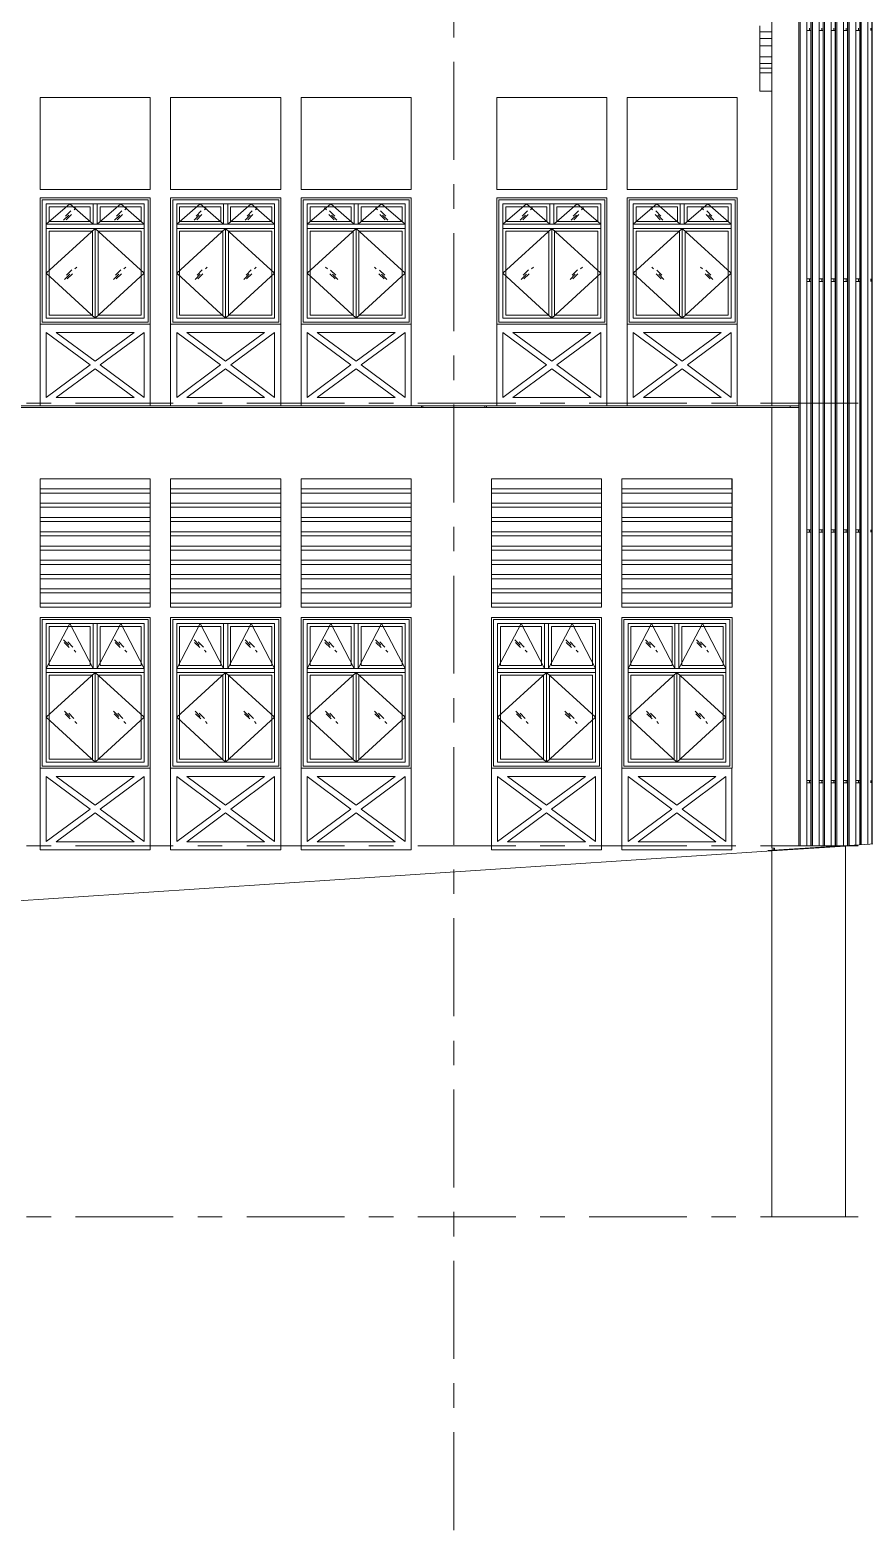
# Model space of a CAD drawing. Header units: millimetres. Extents: x -38844 to 124035, y 18225 to 48099.
# Drawn here: x 45502 to 55731, y 18225 to 36618 of the extents above; entities that cross this region are included whole.
import ezdxf

# ---------------------------------------------------------------- set-up
doc = ezdxf.new("R2010")
doc.units = ezdxf.units.MM
for name, pattern in [('Centre', [4762.5, 952.5, -714.375, 2381.25, -714.375]), ('Glass Symbol', [360, 90, -90, 90, -90]), ('IDA - Grid Line', [2100, 1200, -300, 300, -300])]:
    doc.linetypes.add(name, pattern=pattern)
for name, color, linetype, lineweight, true_color in [('A-_CLADPANL_E-1', 6, 'Continuous', 9, 0xff00ff), ('A-_FLORLEVL_E-1', 9, 'IDA - Grid Line', 9, 0x808080), ('A-_GENM----_M-2', 6, 'Continuous', 9, 0xff00ff), ('A-_WALL----_E-1', 6, 'Continuous', 9, 0xff00ff), ('A-_WIND----_E-1', 6, 'Continuous', 9, 0xff00ff), ('A-_WIND----_E-3', 6, 'Centre', 9, 0xff00ff), ('A-_WIND----_E-4', 6, 'Glass Symbol', 9, 0xff00ff), ('S-_ANOTGRID_E-1', 9, 'IDA - Grid Line', 9, 0x808080)]:
    doc.layers.add(name, color=color, linetype=linetype, lineweight=lineweight, true_color=true_color)

# ---------------------------------------------------------------- blocks, each defined once
blk = doc.blocks.new('IDA - Casement w Top Hung - 2 Panels - 1400L X 1500H - B2-AW02-5438809-DOOR _ WINDOW SCHEDULE - ELEVATION 2 Copy 1')
at = {"layer": 'A-_WIND----_E-1'}
for p, q in [((-69825, 34485), (-69825, 34235)), ((-69250, 34485), (-69825, 34485)), ((-68625, 34485), (-69825, 34485)), ((-69825, 34485), (-69825, 33085)), ((-69790, 34270), (-69790, 34450)), ((-69790, 34450), (-69285, 34450)), ((-69285, 34450), (-69285, 34270)), ((-69250, 34485), (-69250, 34235)), ((-69250, 34235), (-69250, 34485)), ((-69250, 34485), (-69200, 34485)), ((-69200, 34485), (-69200, 34235)), ((-68625, 34485), (-69200, 34485)), ((-69200, 34485), (-69200, 34235)), ((-69165, 34270), (-69165, 34450)), ((-69165, 34450), (-68660, 34450)), ((-68660, 34450), (-68660, 34270)), ((-68625, 34485), (-68625, 34235)), ((-68625, 33085), (-68625, 34485)), ((-69825, 34235), (-69250, 34235)), ((-69825, 34185), (-69825, 34235)), ((-68625, 34235), (-69825, 34235)), ((-69285, 34270), (-69790, 34270)), ((-69250, 34235), (-69200, 34235)), ((-69200, 34235), (-68625, 34235)), ((-68660, 34270), (-69165, 34270)), ((-68625, 34235), (-68625, 34185)), ((-69825, 34185), (-69825, 33085)), ((-69225, 34185), (-69825, 34185)), ((-69825, 34185), (-68625, 34185)), ((-69790, 33120), (-69790, 34150)), ((-69790, 34150), (-69260, 34150)), ((-69260, 34150), (-69260, 33120)), ((-69225, 34185), (-69225, 33085)), ((-69225, 34185), (-69225, 33085)), ((-68625, 34185), (-69225, 34185)), ((-69190, 33120), (-69190, 34150)), ((-69190, 34150), (-68660, 34150)), ((-68660, 34150), (-68660, 33120)), ((-68625, 34185), (-68625, 33085)), ((-69260, 33120), (-69790, 33120)), ((-68660, 33120), (-69190, 33120)), ((-69825, 33085), (-69225, 33085)), ((-68625, 33085), (-69825, 33085)), ((-69225, 33085), (-68625, 33085))]:
    blk.add_line(p, q, dxfattribs=at)
at = {"layer": 'A-_WIND----_E-3'}
for p, q in [((-69825, 34235), (-69537, 34485)), ((-69250, 34235), (-69537, 34485)), ((-69200, 34235), (-68912, 34485)), ((-68625, 34235), (-68912, 34485)), ((-69225, 34185), (-69825, 33635)), ((-69225, 34185), (-68625, 33635)), ((-69825, 33635), (-69225, 33085)), ((-68625, 33635), (-69225, 33085))]:
    blk.add_line(p, q, dxfattribs=at)
at = {"layer": 'A-_WIND----_E-4'}
for p, q in [((-69462, 34285), (-69612, 34435)), ((-69486, 34336), (-69580, 34430)), ((-68837, 34285), (-68987, 34435)), ((-68861, 34336), (-68955, 34430)), ((-69494, 34290), (-69588, 34384)), ((-68869, 34290), (-68963, 34384)), ((-69450, 33560), (-69600, 33710)), ((-69482, 33565), (-69575, 33659)), ((-69474, 33611), (-69568, 33705)), ((-68850, 33560), (-69000, 33710)), ((-68882, 33565), (-68975, 33659)), ((-68874, 33611), (-68968, 33705))]:
    blk.add_line(p, q, dxfattribs=at)
blk = doc.blocks.new('IDA - Casement w Top Hung - 2 Panels - 1400L X 1500H - B2-AW02-5438810-DOOR _ WINDOW SCHEDULE - ELEVATION 2 Copy 1')
at = {"layer": 'A-_WIND----_E-1'}
for p, q in [((-74475, 34235), (-74475, 34485)), ((-73900, 34485), (-74475, 34485)), ((-74475, 34485), (-74475, 33085)), ((-73275, 34485), (-74475, 34485)), ((-74440, 34270), (-74440, 34450)), ((-74440, 34450), (-73935, 34450)), ((-73935, 34450), (-73935, 34270)), ((-73900, 34235), (-73900, 34485)), ((-73900, 34485), (-73850, 34485)), ((-73900, 34235), (-73900, 34485)), ((-73850, 34235), (-73850, 34485)), ((-73275, 34485), (-73850, 34485)), ((-73850, 34485), (-73850, 34235)), ((-73815, 34270), (-73815, 34450)), ((-73815, 34450), (-73310, 34450)), ((-73310, 34450), (-73310, 34270)), ((-73275, 34235), (-73275, 34485)), ((-73275, 33085), (-73275, 34485)), ((-74475, 34235), (-73900, 34235)), ((-74475, 34185), (-74475, 34235)), ((-73275, 34235), (-74475, 34235)), ((-73935, 34270), (-74440, 34270)), ((-73900, 34235), (-73850, 34235)), ((-73850, 34235), (-73275, 34235)), ((-73310, 34270), (-73815, 34270)), ((-73275, 34235), (-73275, 34185)), ((-74475, 33085), (-74475, 34185)), ((-73875, 34185), (-74475, 34185)), ((-74475, 34185), (-73275, 34185)), ((-74440, 33120), (-74440, 34150)), ((-74440, 34150), (-73910, 34150)), ((-73910, 34150), (-73910, 33120)), ((-73875, 33085), (-73875, 34185)), ((-73275, 34185), (-73875, 34185)), ((-73875, 33085), (-73875, 34185)), ((-73840, 33120), (-73840, 34150)), ((-73840, 34150), (-73310, 34150)), ((-73310, 34150), (-73310, 33120)), ((-73275, 33085), (-73275, 34185)), ((-73910, 33120), (-74440, 33120)), ((-73310, 33120), (-73840, 33120)), ((-74475, 33085), (-73875, 33085)), ((-73275, 33085), (-74475, 33085)), ((-73875, 33085), (-73275, 33085))]:
    blk.add_line(p, q, dxfattribs=at)
at = {"layer": 'A-_WIND----_E-3'}
for p, q in [((-74475, 34235), (-74187, 34485)), ((-73900, 34235), (-74187, 34485)), ((-73850, 34235), (-73562, 34485)), ((-73275, 34235), (-73562, 34485)), ((-73875, 34185), (-74475, 33635)), ((-73875, 34185), (-73275, 33635)), ((-74475, 33635), (-73875, 33085)), ((-73275, 33635), (-73875, 33085))]:
    blk.add_line(p, q, dxfattribs=at)
at = {"layer": 'A-_WIND----_E-4'}
for p, q in [((-74262, 34285), (-74112, 34435)), ((-74238, 34336), (-74144, 34430)), ((-73637, 34285), (-73487, 34435)), ((-73613, 34336), (-73519, 34430)), ((-74230, 34290), (-74136, 34384)), ((-73605, 34290), (-73511, 34384)), ((-74250, 33560), (-74100, 33710)), ((-74225, 33611), (-74132, 33705)), ((-74218, 33565), (-74124, 33659)), ((-73650, 33560), (-73500, 33710)), ((-73625, 33611), (-73532, 33705)), ((-73618, 33565), (-73524, 33659))]:
    blk.add_line(p, q, dxfattribs=at)
blk = doc.blocks.new('IDA - Casement w Top Hung - 2 Panels - 1400L X 1800H - B2-AW01-3560472-DOOR _ WINDOW SCHEDULE - ELEVATION 2 Copy 1')
at = {"layer": 'A-_WIND----_E-1'}
for p, q in [((-73900, 29340), (-74475, 29340)), ((-74475, 28790), (-74475, 29340)), ((-74475, 29340), (-74475, 27640)), ((-73275, 29340), (-74475, 29340)), ((-74440, 28825), (-74440, 29305)), ((-74440, 29305), (-73935, 29305)), ((-73935, 29305), (-73935, 28825)), ((-73900, 28790), (-73900, 29340)), ((-73850, 29340), (-73900, 29340)), ((-73900, 29340), (-73900, 28790)), ((-73275, 29340), (-73850, 29340)), ((-73850, 28790), (-73850, 29340)), ((-73850, 28790), (-73850, 29340)), ((-73815, 28825), (-73815, 29305)), ((-73815, 29305), (-73310, 29305)), ((-73310, 29305), (-73310, 28825)), ((-73275, 28790), (-73275, 29340)), ((-73275, 29340), (-73275, 27640)), ((-73900, 28790), (-74475, 28790)), ((-74475, 28740), (-74475, 28790)), ((-74475, 28790), (-73275, 28790)), ((-73875, 28740), (-74475, 28740)), ((-74475, 27640), (-74475, 28740)), ((-73275, 28740), (-74475, 28740)), ((-73935, 28825), (-74440, 28825)), ((-74440, 27675), (-74440, 28705)), ((-74440, 28705), (-73910, 28705)), ((-73910, 28705), (-73910, 27675)), ((-73900, 28790), (-73850, 28790)), ((-73275, 28740), (-73875, 28740)), ((-73875, 27640), (-73875, 28740)), ((-73875, 27640), (-73875, 28740)), ((-73275, 28790), (-73850, 28790)), ((-73840, 27675), (-73840, 28705)), ((-73840, 28705), (-73310, 28705)), ((-73310, 28825), (-73815, 28825)), ((-73310, 28705), (-73310, 27675)), ((-73275, 28790), (-73275, 28740)), ((-73275, 27640), (-73275, 28740)), ((-73875, 27640), (-74475, 27640)), ((-73275, 27640), (-74475, 27640)), ((-73910, 27675), (-74440, 27675)), ((-73275, 27640), (-73875, 27640)), ((-73310, 27675), (-73840, 27675))]:
    blk.add_line(p, q, dxfattribs=at)
at = {"layer": 'A-_WIND----_E-3'}
for p, q in [((-74475, 28790), (-74187, 29340)), ((-73900, 28790), (-74187, 29340)), ((-73850, 28790), (-73562, 29340)), ((-73275, 28790), (-73562, 29340)), ((-73875, 28740), (-74475, 28190)), ((-73875, 28740), (-73275, 28190)), ((-74475, 28190), (-73875, 27640)), ((-73275, 28190), (-73875, 27640))]:
    blk.add_line(p, q, dxfattribs=at)
at = {"layer": 'A-_WIND----_E-4'}
for p, q in [((-74262, 29140), (-74112, 28990)), ((-74257, 29108), (-74163, 29014)), ((-74211, 29116), (-74118, 29022)), ((-73637, 29140), (-73487, 28990)), ((-73632, 29108), (-73538, 29014)), ((-73586, 29116), (-73493, 29022)), ((-74250, 28265), (-74100, 28115)), ((-74244, 28233), (-74150, 28139)), ((-74199, 28241), (-74105, 28147)), ((-73650, 28265), (-73500, 28115)), ((-73644, 28233), (-73550, 28139)), ((-73599, 28241), (-73505, 28147))]:
    blk.add_line(p, q, dxfattribs=at)
blk = doc.blocks.new('Wall Motif - Type 1-6012129-DOOR _ WINDOW SCHEDULE - ELEVATION 2 Copy 1')
at = {"layer": 'A-_GENM----_M-2'}
for p, q in [((-73200, 33010), (-74550, 33010)), ((-74550, 33010), (-74550, 32010)), ((-73200, 32010), (-73200, 33010)), ((-74475, 32112), (-74475, 32908)), ((-74475, 32908), (-73938, 32510)), ((-74352, 32910), (-73398, 32910)), ((-73875, 32557), (-74352, 32910)), ((-73398, 32910), (-73875, 32557)), ((-73812, 32510), (-73275, 32908)), ((-73275, 32908), (-73275, 32112)), ((-73938, 32510), (-74475, 32112)), ((-74352, 32110), (-73875, 32463)), ((-73875, 32463), (-73398, 32110)), ((-73275, 32112), (-73812, 32510)), ((-74550, 32010), (-73200, 32010)), ((-73398, 32110), (-74352, 32110))]:
    blk.add_line(p, q, dxfattribs=at)
blk = doc.blocks.new('Wall Motif - Type 1-6012127-DOOR _ WINDOW SCHEDULE - ELEVATION 2 Copy 1')
at = {"layer": 'A-_GENM----_M-2'}
for p, q in [((-73200, 27565), (-74550, 27565)), ((-74550, 27565), (-74550, 26565)), ((-74475, 26667), (-74475, 27463)), ((-74475, 27463), (-73938, 27065)), ((-74352, 27465), (-73398, 27465)), ((-73875, 27112), (-74352, 27465)), ((-73398, 27465), (-73875, 27112)), ((-73812, 27065), (-73275, 27463)), ((-73275, 27463), (-73275, 26667)), ((-73200, 26565), (-73200, 27565)), ((-73938, 27065), (-74475, 26667)), ((-73275, 26667), (-73812, 27065)), ((-74352, 26665), (-73875, 27018)), ((-73875, 27018), (-73398, 26665)), ((-74550, 26565), (-73200, 26565)), ((-73398, 26665), (-74352, 26665))]:
    blk.add_line(p, q, dxfattribs=at)
blk = doc.blocks.new('System Panel - Glazed Panel-V17-DOOR _ WINDOW SCHEDULE - ELEVATION 2 Copy 1')
at = {"layer": 'A-_CLADPANL_E-1'}
for p, q in [((-56451, 27385), (-56497, 27385)), ((-56445, 27385), (-56447, 27385)), ((-56301, 27385), (-56347, 27385)), ((-56295, 27385), (-56297, 27385)), ((-56151, 27385), (-56197, 27385)), ((-56145, 27385), (-56147, 27385)), ((-56001, 27385), (-56047, 27385)), ((-55995, 27385), (-55997, 27385)), ((-55851, 27385), (-55897, 27385)), ((-55845, 27385), (-55847, 27385))]:
    blk.add_line(p, q, dxfattribs=at)
blk = doc.blocks.new('System Panel - Glazed Panel-V19-DOOR _ WINDOW SCHEDULE - ELEVATION 2 Copy 1')
at = {"layer": 'A-_CLADPANL_E-1'}
for p, q in [((-56451, 30460), (-56497, 30460)), ((-56445, 30460), (-56447, 30460)), ((-56301, 30460), (-56347, 30460)), ((-56295, 30460), (-56297, 30460)), ((-56151, 30460), (-56197, 30460)), ((-56145, 30460), (-56147, 30460)), ((-56001, 30460), (-56047, 30460)), ((-55995, 30460), (-55997, 30460)), ((-55851, 30460), (-55897, 30460)), ((-55845, 30460), (-55847, 30460)), ((-56497, 27415), (-56451, 27415)), ((-56447, 27415), (-56445, 27415)), ((-56347, 27415), (-56301, 27415)), ((-56297, 27415), (-56295, 27415)), ((-56197, 27415), (-56151, 27415)), ((-56147, 27415), (-56145, 27415)), ((-56047, 27415), (-56001, 27415)), ((-55997, 27415), (-55995, 27415)), ((-55897, 27415), (-55851, 27415)), ((-55847, 27415), (-55845, 27415))]:
    blk.add_line(p, q, dxfattribs=at)
blk = doc.blocks.new('trellis family - trellis family-6083695-DOOR _ WINDOW SCHEDULE - ELEVATION 2 Copy 1')
at = {"layer": 'A-_GENM----_M-2'}
for p, q in [((-56595, 26615), (-56595, 39190)), ((-56579, 26615), (-56579, 39190)), ((-56497, 26615), (-56497, 39190)), ((-56445, 26615), (-56445, 39190)), ((-56429, 26615), (-56429, 39190)), ((-56347, 26615), (-56347, 39190)), ((-56295, 26615), (-56295, 39190)), ((-56279, 26615), (-56279, 39190)), ((-56197, 26615), (-56197, 39190)), ((-56145, 26615), (-56145, 39190)), ((-56129, 26615), (-56129, 39190)), ((-56047, 26615), (-56047, 39190)), ((-55995, 26616), (-55995, 39190)), ((-55979, 26617), (-55979, 39190)), ((-55897, 26622), (-55897, 39190)), ((-55845, 26625), (-55845, 39190)), ((-55829, 26626), (-55829, 39190)), ((-55747, 26632), (-55747, 39190)), ((-55695, 26635), (-55695, 39190)), ((-55679, 26636), (-55679, 39190)), ((-55597, 26641), (-55597, 39190)), ((-55545, 26645), (-55545, 39190)), ((-55529, 26646), (-55529, 39190)), ((-55447, 26651), (-55447, 39190)), ((-55395, 26655), (-55395, 39190)), ((-55379, 26656), (-55379, 39190)), ((-55297, 26661), (-55297, 39190)), ((-55245, 26664), (-55245, 39190)), ((-55229, 26665), (-55229, 39190)), ((-55147, 26671), (-55147, 39190)), ((-55095, 26674), (-55095, 39190)), ((-55079, 26675), (-55079, 39190)), ((-54997, 26680), (-54997, 39190)), ((-54945, 26684), (-54945, 39190)), ((-54929, 26685), (-54929, 39190)), ((-54847, 26690), (-54847, 39190)), ((-54795, 26694), (-54795, 39190)), ((-54779, 26695), (-54779, 39190)), ((-54697, 26700), (-54697, 39190)), ((-54645, 26703), (-54645, 39190)), ((-54629, 26704), (-54629, 39190)), ((-54547, 26710), (-54547, 39190)), ((-54495, 26713), (-54495, 39190)), ((-54479, 26714), (-54479, 39190)), ((-54397, 26719), (-54397, 39190)), ((-54345, 26723), (-54345, 39190)), ((-54329, 26724), (-54329, 39190)), ((-54247, 26729), (-54247, 39190)), ((-54195, 26733), (-54195, 39190)), ((-54179, 26734), (-54179, 39190)), ((-54097, 26739), (-54097, 39190)), ((-54045, 26742), (-54045, 39190)), ((-54029, 26743), (-54029, 39190)), ((-53947, 26749), (-53947, 39190)), ((-53895, 26752), (-53895, 39190)), ((-53879, 26753), (-53879, 39190)), ((-53797, 26758), (-53797, 39190)), ((-53745, 26762), (-53745, 39190)), ((-53729, 26763), (-53729, 39190)), ((-53647, 26768), (-53647, 39190)), ((-53595, 26772), (-53595, 39190)), ((-53579, 26773), (-53579, 39190)), ((-53497, 26778), (-53497, 39190)), ((-53445, 26781), (-53445, 39190)), ((-53429, 26782), (-53429, 39190)), ((-53347, 26788), (-53347, 39190)), ((-53295, 26791), (-53295, 39190)), ((-53279, 26792), (-53279, 39190)), ((-53197, 26797), (-53197, 39190)), ((-53145, 26801), (-53145, 39190)), ((-53129, 26802), (-53129, 39190)), ((-53047, 26807), (-53047, 39190)), ((-56448, 26615), (-56448, 38990)), ((-56447, 26615), (-56447, 38990)), ((-56298, 26615), (-56298, 38990)), ((-56297, 26615), (-56297, 38990)), ((-56148, 26615), (-56148, 38990)), ((-56147, 26615), (-56147, 38990)), ((-55998, 26615), (-55998, 38990)), ((-55997, 26615), (-55997, 38990)), ((-55848, 26625), (-55848, 38990)), ((-55847, 26625), (-55847, 38990)), ((-55698, 26635), (-55698, 38990)), ((-55697, 26635), (-55697, 38990)), ((-55548, 26645), (-55548, 38990)), ((-55547, 26645), (-55547, 38990)), ((-55398, 26654), (-55398, 38990)), ((-55397, 26654), (-55397, 38990)), ((-55248, 26664), (-55248, 38990)), ((-55247, 26664), (-55247, 38990)), ((-55098, 26674), (-55098, 38990)), ((-55097, 26674), (-55097, 38990)), ((-54948, 26684), (-54948, 38990)), ((-54947, 26684), (-54947, 38990)), ((-54798, 26693), (-54798, 38990)), ((-54797, 26693), (-54797, 38990)), ((-54648, 26703), (-54648, 38990)), ((-54647, 26703), (-54647, 38990)), ((-54498, 26713), (-54498, 38990)), ((-54497, 26713), (-54497, 38990)), ((-54364, 26722), (-54364, 38990)), ((-54348, 26723), (-54348, 38990)), ((-54347, 26723), (-54347, 38990)), ((-54214, 26731), (-54214, 38990)), ((-54198, 26732), (-54198, 38990)), ((-54197, 26732), (-54197, 38990)), ((-54064, 26741), (-54064, 38990)), ((-54048, 26742), (-54048, 38990)), ((-54047, 26742), (-54047, 38990)), ((-53914, 26751), (-53914, 38990)), ((-53898, 26752), (-53898, 38990)), ((-53897, 26752), (-53897, 38990)), ((-53764, 26761), (-53764, 38990)), ((-53748, 26762), (-53748, 38990)), ((-53747, 26762), (-53747, 38990)), ((-53598, 26771), (-53598, 38990)), ((-53597, 26771), (-53597, 38990)), ((-53448, 26781), (-53448, 38990)), ((-53447, 26781), (-53447, 38990)), ((-53298, 26791), (-53298, 38990)), ((-53297, 26791), (-53297, 38990)), ((-53148, 26801), (-53148, 38990)), ((-53147, 26801), (-53147, 38990)), ((-56464, 36610), (-56464, 36640)), ((-56314, 36610), (-56314, 36640)), ((-56164, 36610), (-56164, 36640)), ((-56014, 36610), (-56014, 36640)), ((-55864, 36610), (-55864, 36640)), ((-55714, 36610), (-55714, 36640)), ((-55564, 36610), (-55564, 36640)), ((-55414, 36610), (-55414, 36640)), ((-55264, 36610), (-55264, 36640)), ((-55114, 36610), (-55114, 36640)), ((-54964, 36610), (-54964, 36640)), ((-54814, 36610), (-54814, 36640)), ((-54664, 36610), (-54664, 36640)), ((-54514, 36610), (-54514, 36640)), ((-52998, 36715), (-52998, 36735)), ((-52997, 36715), (-52997, 36735)), ((-56464, 33535), (-56464, 33565)), ((-56314, 33535), (-56314, 33565)), ((-56164, 33535), (-56164, 33565)), ((-56014, 33535), (-56014, 33565)), ((-55864, 33535), (-55864, 33565)), ((-55714, 33535), (-55714, 33565)), ((-55564, 33535), (-55564, 33565)), ((-55414, 33535), (-55414, 33565)), ((-55264, 33535), (-55264, 33565)), ((-55114, 33535), (-55114, 33565)), ((-54964, 33535), (-54964, 33565)), ((-54814, 33535), (-54814, 33565)), ((-54664, 33535), (-54664, 33565)), ((-54514, 33535), (-54514, 33565)), ((-52998, 31990), (-52998, 32010)), ((-52997, 31990), (-52997, 32010)), ((-56464, 30460), (-56464, 30490)), ((-56314, 30460), (-56314, 30490)), ((-56164, 30460), (-56164, 30490)), ((-56014, 30460), (-56014, 30490)), ((-55864, 30460), (-55864, 30490)), ((-55714, 30460), (-55714, 30490)), ((-55564, 30460), (-55564, 30490)), ((-55414, 30460), (-55414, 30490)), ((-55264, 30460), (-55264, 30490)), ((-55114, 30460), (-55114, 30490)), ((-54964, 30460), (-54964, 30490)), ((-54814, 30460), (-54814, 30490)), ((-54664, 30460), (-54664, 30490)), ((-54514, 30460), (-54514, 30490)), ((-56464, 27385), (-56464, 27415)), ((-56314, 27385), (-56314, 27415)), ((-56164, 27385), (-56164, 27415)), ((-56014, 27385), (-56014, 27415)), ((-55864, 27385), (-55864, 27415)), ((-55714, 27385), (-55714, 27415)), ((-55564, 27385), (-55564, 27415)), ((-55414, 27385), (-55414, 27415)), ((-55264, 27385), (-55264, 27415)), ((-55114, 27385), (-55114, 27415)), ((-54964, 27385), (-54964, 27415)), ((-54814, 27385), (-54814, 27415)), ((-54664, 27385), (-54664, 27415)), ((-54514, 27385), (-54514, 27415)), ((-56579, 26615), (-56595, 26615)), ((-56497, 26615), (-56579, 26615)), ((-56429, 26615), (-56445, 26615)), ((-56347, 26615), (-56429, 26615)), ((-56279, 26615), (-56295, 26615)), ((-56197, 26615), (-56279, 26615)), ((-56129, 26615), (-56145, 26615)), ((-56047, 26615), (-56129, 26615))]:
    blk.add_line(p, q, dxfattribs=at)
blk = doc.blocks.new('Wall Motif FACADE PART - Type 1-5780946-DOOR _ WINDOW SCHEDULE - ELEVATION 2 Copy 1')
at = {"layer": 'A-_GENM----_M-2'}
for p, q in [((-73200, 31115), (-74550, 31115)), ((-74550, 31115), (-74550, 30990)), ((-73200, 30990), (-73200, 31115)), ((-74550, 30990), (-73200, 30990)), ((-73200, 30940), (-74550, 30940)), ((-74550, 30940), (-74550, 30815)), ((-73200, 30815), (-73200, 30940)), ((-74550, 30815), (-73200, 30815)), ((-73200, 30765), (-74550, 30765)), ((-74550, 30765), (-74550, 30640)), ((-73200, 30640), (-73200, 30765)), ((-74550, 30640), (-73200, 30640)), ((-73200, 30590), (-74550, 30590)), ((-74550, 30590), (-74550, 30465)), ((-73200, 30465), (-73200, 30590)), ((-74550, 30465), (-73200, 30465)), ((-73200, 30415), (-74550, 30415)), ((-74550, 30415), (-74550, 30290)), ((-73200, 30290), (-73200, 30415)), ((-74550, 30290), (-73200, 30290)), ((-73200, 30240), (-74550, 30240)), ((-74550, 30240), (-74550, 30115)), ((-73200, 30115), (-73200, 30240)), ((-74550, 30115), (-73200, 30115)), ((-73200, 30065), (-74550, 30065)), ((-74550, 30065), (-74550, 29940)), ((-73200, 29940), (-73200, 30065)), ((-74550, 29940), (-73200, 29940)), ((-73200, 29890), (-74550, 29890)), ((-74550, 29890), (-74550, 29765)), ((-73200, 29765), (-73200, 29890)), ((-74550, 29765), (-73200, 29765)), ((-73200, 29715), (-74550, 29715)), ((-74550, 29715), (-74550, 29590)), ((-73200, 29590), (-73200, 29715)), ((-74550, 29590), (-73200, 29590))]:
    blk.add_line(p, q, dxfattribs=at)

msp = doc.modelspace()

# ---------------------------------------------------------------- linework, layer by layer
at = {"layer": 'A-_FLORLEVL_E-1'}
for p, q in [((25060, 32040), (124035.5, 32040)), ((25060, 26615), (124035.5, 26615)), ((25060, 22065), (124035.5, 22065))]:
    msp.add_line(p, q, dxfattribs=at)
at = {"layer": 'A-_GENM----_M-2'}
for p, q in [((54452.3, 36594.9), (54452.3, 36667.1)), ((54452.3, 36513.1), (54452.3, 36594.9)), ((54602.3, 36594.9), (54452.3, 36594.9)), ((54452.3, 36421.7), (54452.3, 36513.1)), ((54602.3, 36513.1), (54452.3, 36513.1)), ((54452.3, 36287.9), (54452.3, 36421.7)), ((54602.3, 36421.7), (54452.3, 36421.7)), ((54452.3, 36205.4), (54452.3, 36287.9)), ((54602.3, 36287.9), (54452.3, 36287.9)), ((54452.3, 36148.4), (54452.3, 36205.4)), ((54602.3, 36205.4), (54452.3, 36205.4)), ((54452.3, 36091), (54452.3, 36148.4)), ((54602.3, 36148.4), (54452.3, 36148.4)), ((54452.3, 35866.2), (54452.3, 36091)), ((54452.3, 36091), (54602.3, 36091)), ((54602.3, 35866.2), (54452.3, 35866.2))]:
    msp.add_line(p, q, dxfattribs=at)
at = {"layer": 'A-_WALL----_E-1'}
for p, q in [((54602.3, 32010), (54602.3, 36715)), ((45627.3, 34660), (45627.3, 35790)), ((45627.3, 35790), (46977.3, 35790)), ((46977.3, 35790), (46977.3, 34660)), ((47227.3, 34660), (47227.3, 35790)), ((47227.3, 35790), (48577.3, 35790)), ((48577.3, 35790), (48577.3, 34660)), ((48827.3, 34660), (48827.3, 35790)), ((48827.3, 35790), (50177.3, 35790)), ((50177.3, 35790), (50177.3, 34660)), ((51227.3, 34660), (51227.3, 35790)), ((51227.3, 35790), (52577.3, 35790)), ((52577.3, 35790), (52577.3, 34660)), ((52827.3, 34660), (52827.3, 35790)), ((52827.3, 35790), (54177.3, 35790)), ((54177.3, 35790), (54177.3, 34660)), ((46977.3, 34660), (45627.3, 34660)), ((48577.3, 34660), (47227.3, 34660)), ((50177.3, 34660), (48827.3, 34660)), ((52577.3, 34660), (51227.3, 34660)), ((54177.3, 34660), (52827.3, 34660)), ((45627.3, 33010), (45627.3, 34560)), ((45627.3, 34560), (46977.3, 34560)), ((45652.3, 33035), (45652.3, 34535)), ((45652.3, 34535), (46952.3, 34535)), ((46952.3, 34535), (46952.3, 33035)), ((46977.3, 34560), (46977.3, 33010)), ((47227.3, 33010), (47227.3, 34560)), ((47227.3, 34560), (48577.3, 34560)), ((47252.3, 33035), (47252.3, 34535)), ((47252.3, 34535), (48552.3, 34535)), ((48552.3, 34535), (48552.3, 33035)), ((48577.3, 34560), (48577.3, 33010)), ((48827.3, 33010), (48827.3, 34560)), ((48827.3, 34560), (50177.3, 34560)), ((48852.3, 33035), (48852.3, 34535)), ((48852.3, 34535), (50152.3, 34535)), ((50152.3, 34535), (50152.3, 33035)), ((50177.3, 34560), (50177.3, 33010)), ((51227.3, 33010), (51227.3, 34560)), ((51227.3, 34560), (52577.3, 34560)), ((51252.3, 33035), (51252.3, 34535)), ((51252.3, 34535), (52552.3, 34535)), ((52552.3, 34535), (52552.3, 33035)), ((52577.3, 34560), (52577.3, 33010)), ((52827.3, 33010), (52827.3, 34560)), ((52827.3, 34560), (54177.3, 34560)), ((52852.3, 33035), (52852.3, 34535)), ((52852.3, 34535), (54152.3, 34535)), ((54152.3, 34535), (54152.3, 33035)), ((54177.3, 34560), (54177.3, 33010)), ((46952.3, 33035), (45652.3, 33035)), ((48552.3, 33035), (47252.3, 33035)), ((50152.3, 33035), (48852.3, 33035)), ((52552.3, 33035), (51252.3, 33035)), ((54152.3, 33035), (52852.3, 33035)), ((45377.3, 32010), (45627.3, 32010)), ((46977.3, 32010), (47227.3, 32010)), ((48577.3, 32010), (48827.3, 32010)), ((50177.3, 32010), (51227.3, 32010)), ((50302.3, 31990), (50302.3, 32010)), ((50322.3, 32010), (50322.3, 31990)), ((51082.3, 31990), (51082.3, 32010)), ((51102.3, 32010), (51102.3, 31990)), ((52577.3, 32010), (52827.3, 32010)), ((54177.3, 32010), (54932.1, 32010)), ((54827.3, 31990), (54827.3, 32010)), ((54932.1, 31990), (36052.3, 31990)), ((54602.3, 26585), (54602.3, 31990)), ((45627.3, 31115), (46977.3, 31115)), ((45627.3, 29540), (45627.3, 31115)), ((46977.3, 31115), (46977.3, 29540)), ((47227.3, 31115), (48577.3, 31115)), ((47227.3, 29540), (47227.3, 31115)), ((48577.3, 31115), (48577.3, 29540)), ((48827.3, 31115), (50177.3, 31115)), ((48827.3, 29540), (48827.3, 31115)), ((50177.3, 31115), (50177.3, 29540)), ((51162.3, 31115), (52512.3, 31115)), ((51162.3, 29540), (51162.3, 31115)), ((52512.3, 31115), (52512.3, 29540)), ((52762.3, 31115), (54112.3, 31115)), ((52762.3, 29540), (52762.3, 31115)), ((54112.3, 31115), (54112.3, 29540)), ((46977.3, 29540), (45627.3, 29540)), ((48577.3, 29540), (47227.3, 29540)), ((50177.3, 29540), (48827.3, 29540)), ((52512.3, 29540), (51162.3, 29540)), ((54112.3, 29540), (52762.3, 29540)), ((45627.3, 27565), (45627.3, 29415)), ((45627.3, 29415), (46977.3, 29415)), ((45652.3, 27590), (45652.3, 29390)), ((45652.3, 29390), (46952.3, 29390)), ((46952.3, 29390), (46952.3, 27590)), ((46977.3, 29415), (46977.3, 27565)), ((47227.3, 27565), (47227.3, 29415)), ((47227.3, 29415), (48577.3, 29415)), ((47252.3, 27590), (47252.3, 29390)), ((47252.3, 29390), (48552.3, 29390)), ((48552.3, 29390), (48552.3, 27590)), ((48577.3, 29415), (48577.3, 27565)), ((48827.3, 27565), (48827.3, 29415)), ((48827.3, 29415), (50177.3, 29415)), ((48852.3, 27590), (48852.3, 29390)), ((48852.3, 29390), (50152.3, 29390)), ((50152.3, 29390), (50152.3, 27590)), ((50177.3, 29415), (50177.3, 27565)), ((51162.3, 27565), (51162.3, 29415)), ((51162.3, 29415), (52512.3, 29415)), ((51187.3, 27590), (51187.3, 29390)), ((51187.3, 29390), (52487.3, 29390)), ((52487.3, 29390), (52487.3, 27590)), ((52512.3, 29415), (52512.3, 27565)), ((52762.3, 27565), (52762.3, 29415)), ((52762.3, 29415), (54112.3, 29415)), ((52787.3, 27590), (52787.3, 29390)), ((52787.3, 29390), (54087.3, 29390)), ((54087.3, 29390), (54087.3, 27590)), ((54112.3, 29415), (54112.3, 27565)), ((46952.3, 27590), (45652.3, 27590)), ((48552.3, 27590), (47252.3, 27590)), ((50152.3, 27590), (48852.3, 27590)), ((52487.3, 27590), (51187.3, 27590)), ((54087.3, 27590), (52787.3, 27590)), ((64852.3, 27221), (55479.9, 26612.2)), ((54602.3, 26554), (34452.3, 25217.2)), ((54557.5, 26556.3), (55457.5, 26613.5)), ((54557.5, 26551), (54557.5, 26556.3)), ((54599.9, 26553.8), (54557.5, 26556.3)), ((55502.3, 26610.9), (54602.3, 26553.7)), ((54602.3, 26585), (54632.3, 26585)), ((54602.3, 26559.1), (54602.3, 26565)), ((54632.3, 26565), (54602.3, 26565)), ((54602.3, 26553.7), (54602.3, 22062.6)), ((54627.3, 26565), (54627.3, 26585)), ((54632.3, 26585), (54632.3, 26565)), ((55082.1, 26615), (55030.2, 26615)), ((55232.1, 26615), (55180.2, 26615)), ((55382.1, 26615), (55330.2, 26615)), ((55457.5, 26613.5), (55502.3, 26610.9)), ((55522.5, 26615), (55480.2, 26615)), ((55502.3, 22062.6), (55502.3, 26613.7))]:
    msp.add_line(p, q, dxfattribs=at)
at = {"layer": 'S-_ANOTGRID_E-1'}
msp.add_line((50702.3, 18225.2), (50702.3, 46899.2), dxfattribs=at)

# ---------------------------------------------------------------- block references
at = {"layer": 'A-_CLADPANL_E-1'}
for name, p in [('System Panel - Glazed Panel-V19-DOOR _ WINDOW SCHEDULE - ELEVATION 2 Copy 1', (111527, 6150)), ('System Panel - Glazed Panel-V19-DOOR _ WINDOW SCHEDULE - ELEVATION 2 Copy 1', (111527, 3075)), ('System Panel - Glazed Panel-V19-DOOR _ WINDOW SCHEDULE - ELEVATION 2 Copy 1', (111527, 0)), ('System Panel - Glazed Panel-V17-DOOR _ WINDOW SCHEDULE - ELEVATION 2 Copy 1', (111527, 0))]:
    msp.add_blockref(name, p, dxfattribs=at)
at = {"layer": 'A-_GENM----_M-2'}
for name, p in [('trellis family - trellis family-6083695-DOOR _ WINDOW SCHEDULE - ELEVATION 2 Copy 1', (111527, 0)), ('Wall Motif - Type 1-6012129-DOOR _ WINDOW SCHEDULE - ELEVATION 2 Copy 1', (120177, 0)), ('Wall Motif - Type 1-6012129-DOOR _ WINDOW SCHEDULE - ELEVATION 2 Copy 1', (121777, 0)), ('Wall Motif - Type 1-6012129-DOOR _ WINDOW SCHEDULE - ELEVATION 2 Copy 1', (123377, 0)), ('Wall Motif - Type 1-6012129-DOOR _ WINDOW SCHEDULE - ELEVATION 2 Copy 1', (125777, 0)), ('Wall Motif - Type 1-6012129-DOOR _ WINDOW SCHEDULE - ELEVATION 2 Copy 1', (127377, 0)), ('Wall Motif FACADE PART - Type 1-5780946-DOOR _ WINDOW SCHEDULE - ELEVATION 2 Copy 1', (120177, 0)), ('Wall Motif FACADE PART - Type 1-5780946-DOOR _ WINDOW SCHEDULE - ELEVATION 2 Copy 1', (121777, 0)), ('Wall Motif FACADE PART - Type 1-5780946-DOOR _ WINDOW SCHEDULE - ELEVATION 2 Copy 1', (123377, 0)), ('Wall Motif FACADE PART - Type 1-5780946-DOOR _ WINDOW SCHEDULE - ELEVATION 2 Copy 1', (125712, 0)), ('Wall Motif FACADE PART - Type 1-5780946-DOOR _ WINDOW SCHEDULE - ELEVATION 2 Copy 1', (127312, 0)), ('Wall Motif - Type 1-6012127-DOOR _ WINDOW SCHEDULE - ELEVATION 2 Copy 1', (120177, 0)), ('Wall Motif - Type 1-6012127-DOOR _ WINDOW SCHEDULE - ELEVATION 2 Copy 1', (121777, 0)), ('Wall Motif - Type 1-6012127-DOOR _ WINDOW SCHEDULE - ELEVATION 2 Copy 1', (123377, 0)), ('Wall Motif - Type 1-6012127-DOOR _ WINDOW SCHEDULE - ELEVATION 2 Copy 1', (125712, 0)), ('Wall Motif - Type 1-6012127-DOOR _ WINDOW SCHEDULE - ELEVATION 2 Copy 1', (127312, 0))]:
    msp.add_blockref(name, p, dxfattribs=at)
at = {"layer": 'A-_WIND----_E-1'}
for name, p in [('IDA - Casement w Top Hung - 2 Panels - 1400L X 1500H - B2-AW02-5438810-DOOR _ WINDOW SCHEDULE - ELEVATION 2 Copy 1', (120177, 0)), ('IDA - Casement w Top Hung - 2 Panels - 1400L X 1500H - B2-AW02-5438810-DOOR _ WINDOW SCHEDULE - ELEVATION 2 Copy 1', (121777, 0)), ('IDA - Casement w Top Hung - 2 Panels - 1400L X 1500H - B2-AW02-5438809-DOOR _ WINDOW SCHEDULE - ELEVATION 2 Copy 1', (118727, 0)), ('IDA - Casement w Top Hung - 2 Panels - 1400L X 1500H - B2-AW02-5438810-DOOR _ WINDOW SCHEDULE - ELEVATION 2 Copy 1', (125777, 0)), ('IDA - Casement w Top Hung - 2 Panels - 1400L X 1500H - B2-AW02-5438809-DOOR _ WINDOW SCHEDULE - ELEVATION 2 Copy 1', (122727, 0)), ('IDA - Casement w Top Hung - 2 Panels - 1400L X 1800H - B2-AW01-3560472-DOOR _ WINDOW SCHEDULE - ELEVATION 2 Copy 1', (120177, 0)), ('IDA - Casement w Top Hung - 2 Panels - 1400L X 1800H - B2-AW01-3560472-DOOR _ WINDOW SCHEDULE - ELEVATION 2 Copy 1', (121777, 0)), ('IDA - Casement w Top Hung - 2 Panels - 1400L X 1800H - B2-AW01-3560472-DOOR _ WINDOW SCHEDULE - ELEVATION 2 Copy 1', (123377, 0)), ('IDA - Casement w Top Hung - 2 Panels - 1400L X 1800H - B2-AW01-3560472-DOOR _ WINDOW SCHEDULE - ELEVATION 2 Copy 1', (125712, 0)), ('IDA - Casement w Top Hung - 2 Panels - 1400L X 1800H - B2-AW01-3560472-DOOR _ WINDOW SCHEDULE - ELEVATION 2 Copy 1', (127312, 0))]:
    msp.add_blockref(name, p, dxfattribs=at)

doc.saveas('drawing.dxf')
